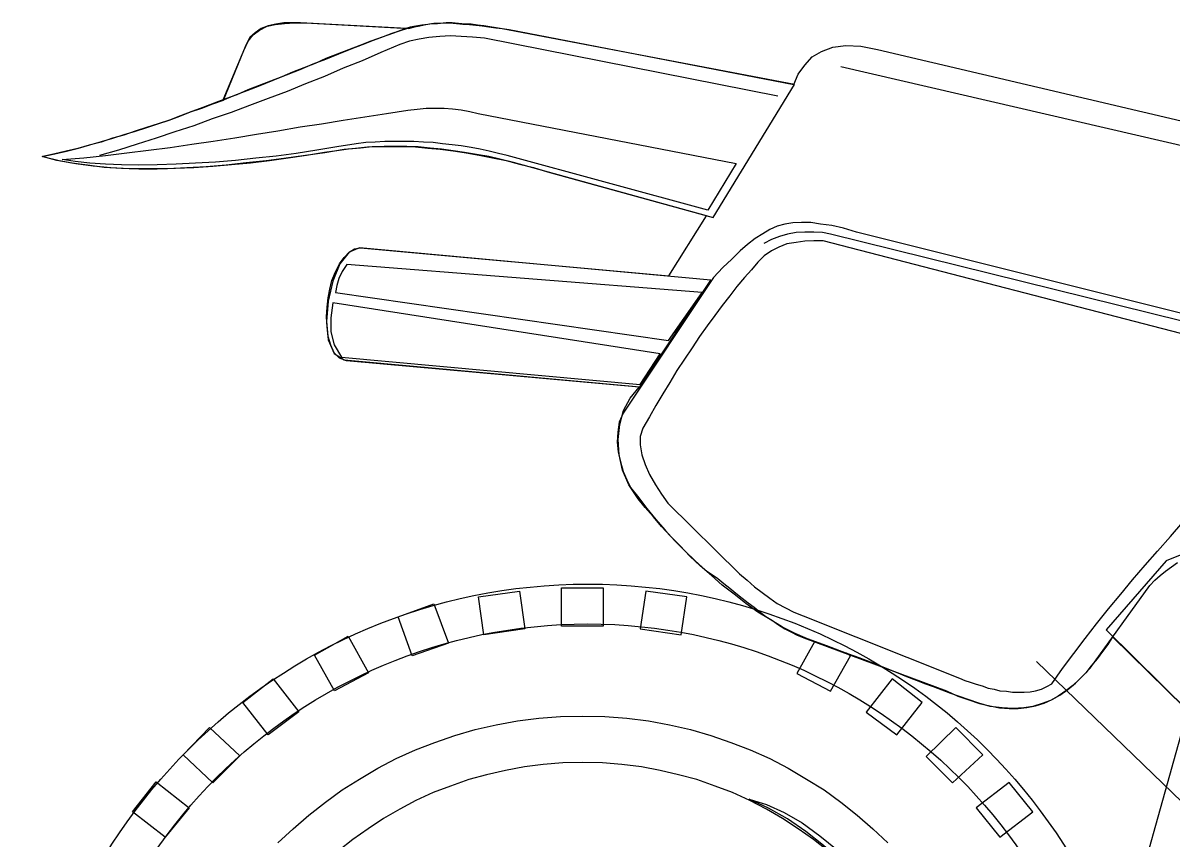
# Model space of a CAD drawing. Header units: millimetres. Extents: x -3208.02 to -3205.86, y 1770.13 to 1771.34.
# Drawn here: x -3208.021 to -3207.324, y 1770.657 to 1771.153 of the extents above; entities that cross this region are included whole.
import ezdxf

# ---------------------------------------------------------------- set-up
doc = ezdxf.new("R2010")
doc.units = ezdxf.units.MM
doc.header["$LTSCALE"] = 10
doc.layers.add('Veículos', color=2, linetype='Continuous')

msp = doc.modelspace()

# ---------------------------------------------------------------- linework, layer by layer
at = {"layer": 'Veículos'}
for points in [[(-3207.27341, 1770.69475), (-3207.36068, 1770.78039), (-3207.36363, 1770.77581), (-3207.36689, 1770.77156), (-3207.37016, 1770.76698), (-3207.37375, 1770.76274), (-3207.37701, 1770.75848), (-3207.38094, 1770.75456), (-3207.38486, 1770.75097), (-3207.38912, 1770.7477), (-3207.39368, 1770.74444), (-3207.39826, 1770.74181), (-3207.4035, 1770.73986), (-3207.40905, 1770.73822), (-3207.41461, 1770.73725), (-3207.42114, 1770.73691), (-3207.42768, 1770.73725), (-3207.43487, 1770.73822), (-3207.44174, 1770.74018), (-3207.44761, 1770.74215), (-3207.45349, 1770.7441), (-3207.45873, 1770.74607), (-3207.46395, 1770.74803), (-3207.46918, 1770.74999), (-3207.47442, 1770.75195), (-3207.47964, 1770.75392), (-3207.48552, 1770.75619), (-3207.49173, 1770.75882), (-3207.49826, 1770.76143), (-3207.50579, 1770.76437), (-3207.51429, 1770.76764), (-3207.52343, 1770.77091), (-3207.53389, 1770.77483), (-3207.54566, 1770.77907), (-3207.55317, 1770.78234), (-3207.56069, 1770.78626), (-3207.5682, 1770.79084), (-3207.57573, 1770.79542), (-3207.58292, 1770.80064), (-3207.59011, 1770.8062), (-3207.5973, 1770.81176), (-3207.60383, 1770.81763), (-3207.6107, 1770.82352), (-3207.6169, 1770.8294), (-3207.62279, 1770.83561), (-3207.62867, 1770.84149), (-3207.63422, 1770.84738), (-3207.63912, 1770.85326), (-3207.64402, 1770.85882), (-3207.64828, 1770.86405), (-3207.65384, 1770.87254), (-3207.65776, 1770.88136), (-3207.65972, 1770.89084), (-3207.66037, 1770.9), (-3207.65939, 1770.90914), (-3207.65711, 1770.91765), (-3207.65318, 1770.92516), (-3207.64763, 1770.9317), (-3207.82508, 1770.94772), (-3207.82934, 1770.94935), (-3207.8326, 1770.95262), (-3207.83456, 1770.9572), (-3207.83619, 1770.96242), (-3207.83685, 1770.9683), (-3207.83718, 1770.97451), (-3207.83685, 1770.9804), (-3207.83619, 1770.98596), (-3207.83522, 1770.99118), (-3207.83392, 1770.99641), (-3207.83163, 1771.00163), (-3207.82934, 1771.00653), (-3207.82639, 1771.01046), (-3207.82345, 1771.01372), (-3207.82018, 1771.01569), (-3207.81659, 1771.01635), (-3207.62965, 1770.99934), (-3207.60678, 1771.03563), (-3207.72377, 1771.06799), (-3207.73129, 1771.06994), (-3207.7388, 1771.07158), (-3207.74633, 1771.07289), (-3207.75352, 1771.07419), (-3207.76037, 1771.07518), (-3207.76756, 1771.07615), (-3207.77443, 1771.07681), (-3207.78162, 1771.07745), (-3207.78849, 1771.07779), (-3207.79534, 1771.07779), (-3207.80221, 1771.07779), (-3207.8094, 1771.07745), (-3207.81659, 1771.07681), (-3207.82378, 1771.07615), (-3207.83097, 1771.07518), (-3207.83848, 1771.07419), (-3207.84927, 1771.07223), (-3207.86039, 1771.0706), (-3207.87182, 1771.06897), (-3207.88325, 1771.06765), (-3207.8947, 1771.06668), (-3207.90613, 1771.0657), (-3207.91758, 1771.06471), (-3207.92868, 1771.06439), (-3207.93979, 1771.06406), (-3207.95091, 1771.06406), (-3207.96136, 1771.06439), (-3207.97183, 1771.06504), (-3207.98195, 1771.06634), (-3207.99143, 1771.06765), (-3208.00059, 1771.06929), (-3208.00941, 1771.07158), (-3208.00189, 1771.07321), (-3207.9947, 1771.07484), (-3207.98751, 1771.07681), (-3207.98066, 1771.07877), (-3207.97347, 1771.08073), (-3207.9666, 1771.08269), (-3207.95973, 1771.08498), (-3207.95287, 1771.08693), (-3207.94601, 1771.08922), (-3207.93947, 1771.09151), (-3207.9326, 1771.0938), (-3207.92607, 1771.09609), (-3207.91954, 1771.0987), (-3207.91267, 1771.10099), (-3207.90613, 1771.1036), (-3207.8996, 1771.10589), (-3207.88718, 1771.13596), (-3207.88457, 1771.14152), (-3207.88162, 1771.14544), (-3207.8777, 1771.14837), (-3207.87313, 1771.15066), (-3207.86823, 1771.15164), (-3207.86267, 1771.1523), (-3207.85646, 1771.15263), (-3207.84993, 1771.15263), (-3207.78718, 1771.14936), (-3207.78391, 1771.15034), (-3207.78064, 1771.151), (-3207.77704, 1771.15164), (-3207.77345, 1771.1523), (-3207.76985, 1771.1523), (-3207.76626, 1771.15263), (-3207.76234, 1771.15263), (-3207.75842, 1771.1523), (-3207.75449, 1771.15198), (-3207.75057, 1771.15164), (-3207.74665, 1771.15132), (-3207.74273, 1771.151), (-3207.7388, 1771.15034), (-3207.73456, 1771.14969), (-3207.73064, 1771.14936), (-3207.72639, 1771.14871), (-3207.55383, 1771.11537), (-3207.55121, 1771.12158), (-3207.54729, 1771.12714), (-3207.54271, 1771.13204), (-3207.53716, 1771.13531), (-3207.5303, 1771.13792), (-3207.52246, 1771.13891), (-3207.5133, 1771.13857), (-3207.50318, 1771.13662), (-3207.15151, 1771.05393)], [(-3207.5535, 1771.11537), (-3207.73064, 1771.14903), (-3207.73424, 1771.14969), (-3207.73815, 1771.15034), (-3207.74175, 1771.151), (-3207.74567, 1771.15132), (-3207.74959, 1771.15198), (-3207.75318, 1771.15198), (-3207.75711, 1771.1523), (-3207.76103, 1771.15263), (-3207.76463, 1771.15263), (-3207.76855, 1771.1523), (-3207.77214, 1771.1523), (-3207.77574, 1771.15164), (-3207.77933, 1771.15132), (-3207.78293, 1771.15066), (-3207.78652, 1771.15001), (-3207.78979, 1771.14903), (-3207.79666, 1771.14642), (-3207.80351, 1771.14413), (-3207.81038, 1771.14152), (-3207.81691, 1771.13891), (-3207.82378, 1771.13628), (-3207.83064, 1771.13367), (-3207.8375, 1771.13106), (-3207.84404, 1771.12812), (-3207.85091, 1771.12551), (-3207.85776, 1771.12288), (-3207.86431, 1771.11995), (-3207.87116, 1771.11733), (-3207.87803, 1771.11471), (-3207.8849, 1771.1121), (-3207.89143, 1771.10916), (-3207.89829, 1771.10655), (-3207.90516, 1771.10394), (-3207.91203, 1771.10131), (-3207.91888, 1771.09902), (-3207.92575, 1771.09641), (-3207.93228, 1771.0938), (-3207.93915, 1771.09151), (-3207.94634, 1771.08922), (-3207.9532, 1771.08693), (-3207.96006, 1771.08464), (-3207.96692, 1771.08269), (-3207.97379, 1771.0804), (-3207.98098, 1771.07844), (-3207.98785, 1771.07648), (-3207.99504, 1771.07484), (-3208.00189, 1771.07321), (-3208.00908, 1771.07158), (-3207.99928, 1771.06929), (-3207.98914, 1771.06733), (-3207.97869, 1771.06602), (-3207.96791, 1771.06504), (-3207.9568, 1771.06439), (-3207.94535, 1771.06439), (-3207.93359, 1771.06439), (-3207.92183, 1771.06504), (-3207.91006, 1771.0657), (-3207.89797, 1771.06668), (-3207.88588, 1771.06799), (-3207.87379, 1771.06929), (-3207.86168, 1771.07092), (-3207.84993, 1771.07255), (-3207.83816, 1771.07419), (-3207.82639, 1771.07615), (-3207.81954, 1771.07681), (-3207.81233, 1771.07745), (-3207.80548, 1771.07779), (-3207.79829, 1771.07779), (-3207.79076, 1771.07779), (-3207.78325, 1771.07745), (-3207.77574, 1771.07681), (-3207.76822, 1771.07615), (-3207.76037, 1771.07518), (-3207.75253, 1771.07387), (-3207.74469, 1771.07255), (-3207.73651, 1771.07092), (-3207.72835, 1771.06929), (-3207.72018, 1771.067), (-3207.71168, 1771.06504), (-3207.70319, 1771.06243), (-3207.60285, 1771.03465), (-3207.5535, 1771.11537)], [(-3207.78849, 1771.14936), (-3207.85286, 1771.15263), (-3207.8581, 1771.15263), (-3207.863, 1771.15263), (-3207.8679, 1771.15198), (-3207.87248, 1771.151), (-3207.87672, 1771.14936), (-3207.88032, 1771.14674), (-3207.88359, 1771.14381), (-3207.88588, 1771.13955), (-3207.89992, 1771.10589), (-3207.89273, 1771.10884), (-3207.88522, 1771.11177), (-3207.87738, 1771.11471), (-3207.86953, 1771.11798), (-3207.86136, 1771.12125), (-3207.8532, 1771.12452), (-3207.84535, 1771.12779), (-3207.8375, 1771.13073), (-3207.82966, 1771.13399), (-3207.82215, 1771.13694), (-3207.81528, 1771.13955), (-3207.80875, 1771.14217), (-3207.80253, 1771.14445), (-3207.79731, 1771.14642), (-3207.7924, 1771.14805), (-3207.78849, 1771.14936)], [(-3207.56363, 1771.10818), (-3207.74143, 1771.14347), (-3207.74862, 1771.14413), (-3207.75547, 1771.14445), (-3207.76201, 1771.14479), (-3207.76855, 1771.14445), (-3207.77509, 1771.14381), (-3207.78096, 1771.14282), (-3207.78685, 1771.14152), (-3207.79273, 1771.13955), (-3207.80417, 1771.13465), (-3207.81561, 1771.12975), (-3207.82705, 1771.12517), (-3207.83848, 1771.12027), (-3207.84993, 1771.11569), (-3207.86104, 1771.11113), (-3207.87248, 1771.10687), (-3207.88391, 1771.10262), (-3207.89502, 1771.09838), (-3207.90647, 1771.09446), (-3207.91758, 1771.0902), (-3207.92902, 1771.08661), (-3207.94045, 1771.08269), (-3207.9519, 1771.07909), (-3207.96333, 1771.0755), (-3207.97477, 1771.07223)], [(-3207.5254, 1771.12616), (-3207.15119, 1771.03955), (-3207.14368, 1771.03758), (-3207.13583, 1771.03563), (-3207.12799, 1771.03366), (-3207.11982, 1771.03236), (-3207.11164, 1771.03105), (-3207.10347, 1771.03039), (-3207.09498, 1771.02975), (-3207.0868, 1771.02975), (-3207.07831, 1771.02975), (-3207.07013, 1771.03039), (-3207.06197, 1771.03138), (-3207.0538, 1771.03302), (-3207.04595, 1771.03497), (-3207.03811, 1771.03758), (-3207.0306, 1771.04053), (-3207.02341, 1771.04413), (-3206.9002, 1771.13988)], [(-3207.60612, 1771.03922), (-3207.72769, 1771.07223), (-3207.73293, 1771.07354), (-3207.73848, 1771.07484), (-3207.74404, 1771.07615), (-3207.74959, 1771.07713), (-3207.75547, 1771.07811), (-3207.76103, 1771.07877), (-3207.76692, 1771.07942), (-3207.77246, 1771.08008), (-3207.77835, 1771.0804), (-3207.78423, 1771.08073), (-3207.79012, 1771.08073), (-3207.796, 1771.08073), (-3207.80188, 1771.08073), (-3207.80777, 1771.0804), (-3207.81332, 1771.08008), (-3207.8192, 1771.07942), (-3207.83097, 1771.07745), (-3207.84306, 1771.0755), (-3207.85549, 1771.07354), (-3207.86758, 1771.0719), (-3207.87999, 1771.0706), (-3207.89241, 1771.06929), (-3207.9045, 1771.06831), (-3207.91659, 1771.06765), (-3207.92836, 1771.067), (-3207.93979, 1771.06668), (-3207.95091, 1771.06634), (-3207.96136, 1771.06668), (-3207.97118, 1771.067), (-3207.98066, 1771.06765), (-3207.98948, 1771.06863), (-3207.99732, 1771.06994), (-3207.98424, 1771.07092), (-3207.97118, 1771.07223), (-3207.9581, 1771.07387), (-3207.94503, 1771.0755), (-3207.93196, 1771.07713), (-3207.91888, 1771.07909), (-3207.90581, 1771.08106), (-3207.89273, 1771.08301), (-3207.87967, 1771.0853), (-3207.8666, 1771.08727), (-3207.8532, 1771.08956), (-3207.84012, 1771.09151), (-3207.82705, 1771.0938), (-3207.81398, 1771.09576), (-3207.8009, 1771.09772), (-3207.78783, 1771.09968), (-3207.78228, 1771.10034), (-3207.77672, 1771.10099), (-3207.77116, 1771.10099), (-3207.76593, 1771.10099), (-3207.76071, 1771.10067), (-3207.75547, 1771.10001), (-3207.75025, 1771.09902), (-3207.74534, 1771.09772), (-3207.5888, 1771.06733), (-3207.60612, 1771.03922)], [(-3207.29695, 1770.97092), (-3207.51592, 1771.02583), (-3207.52375, 1771.02812), (-3207.53094, 1771.02975), (-3207.53781, 1771.03073), (-3207.54369, 1771.0317), (-3207.54925, 1771.0317), (-3207.55448, 1771.03138), (-3207.55938, 1771.03073), (-3207.56396, 1771.02942), (-3207.56854, 1771.02746), (-3207.57278, 1771.02484), (-3207.57736, 1771.0219), (-3207.58193, 1771.0183), (-3207.58651, 1771.01438), (-3207.59141, 1771.00948), (-3207.59696, 1771.00426), (-3207.60252, 1770.99837), (-3207.65743, 1770.91601), (-3207.65972, 1770.91046), (-3207.66069, 1770.90458), (-3207.66103, 1770.89837), (-3207.66037, 1770.89248), (-3207.65906, 1770.8866), (-3207.65743, 1770.88072), (-3207.65514, 1770.87549), (-3207.65285, 1770.87091), (-3207.64795, 1770.86471), (-3207.64305, 1770.85816), (-3207.63749, 1770.85163), (-3207.63193, 1770.84509), (-3207.62606, 1770.83856), (-3207.61984, 1770.83235), (-3207.61363, 1770.82647), (-3207.60742, 1770.82091), (-3207.60383, 1770.81829), (-3207.59991, 1770.81568), (-3207.59631, 1770.81273), (-3207.59272, 1770.8098), (-3207.58912, 1770.80686), (-3207.58521, 1770.80391), (-3207.58161, 1770.80098), (-3207.57802, 1770.79835), (-3207.57442, 1770.79542), (-3207.57083, 1770.7928), (-3207.56691, 1770.79019), (-3207.5633, 1770.78758), (-3207.55938, 1770.78529), (-3207.55579, 1770.78332), (-3207.55187, 1770.78136), (-3207.54795, 1770.77973), (-3207.46134, 1770.7477), (-3207.45448, 1770.74444), (-3207.44793, 1770.74215), (-3207.4414, 1770.73986), (-3207.43519, 1770.73855), (-3207.42931, 1770.73725), (-3207.42343, 1770.73691), (-3207.41788, 1770.73691), (-3207.41264, 1770.73757), (-3207.40742, 1770.73855), (-3207.40219, 1770.74018), (-3207.39728, 1770.74247), (-3207.39271, 1770.74508), (-3207.38781, 1770.74836), (-3207.38323, 1770.75227), (-3207.37898, 1770.75653), (-3207.3744, 1770.76143), (-3207.33813, 1770.81143), (-3207.33519, 1770.8147), (-3207.33192, 1770.81763), (-3207.32865, 1770.82026), (-3207.32505, 1770.82287), (-3207.32146, 1770.82548)], [(-3207.30838, 1770.96144), (-3207.53618, 1771.02059), (-3207.54174, 1771.02059), (-3207.54729, 1771.02027), (-3207.55253, 1771.01961), (-3207.55808, 1771.01864), (-3207.56298, 1771.01667), (-3207.56755, 1771.01438), (-3207.57181, 1771.01145), (-3207.57573, 1771.00752), (-3207.57965, 1771.00295), (-3207.5839, 1770.99837), (-3207.58847, 1770.99281), (-3207.59272, 1770.98725), (-3207.5973, 1770.98138), (-3207.60186, 1770.97516), (-3207.60644, 1770.96895), (-3207.61102, 1770.96242), (-3207.6156, 1770.95555), (-3207.62017, 1770.94869), (-3207.62475, 1770.94183), (-3207.62899, 1770.93464), (-3207.63325, 1770.92778), (-3207.63749, 1770.92059), (-3207.64141, 1770.91372), (-3207.64534, 1770.90686), (-3207.64697, 1770.90196), (-3207.64697, 1770.89673), (-3207.64599, 1770.89084), (-3207.64402, 1770.88496), (-3207.64141, 1770.87875), (-3207.63783, 1770.87254), (-3207.63422, 1770.86698), (-3207.6303, 1770.86143), (-3207.58684, 1770.81862), (-3207.58226, 1770.8147), (-3207.57768, 1770.81078), (-3207.57311, 1770.80718), (-3207.56854, 1770.80391), (-3207.56396, 1770.80064), (-3207.55906, 1770.79803), (-3207.55383, 1770.79542), (-3207.54827, 1770.79313), (-3207.45349, 1770.75522), (-3207.45022, 1770.75392), (-3207.44696, 1770.75293), (-3207.44337, 1770.75163), (-3207.43977, 1770.75064), (-3207.43618, 1770.74934), (-3207.43258, 1770.74868), (-3207.42899, 1770.7477), (-3207.42507, 1770.74737), (-3207.42146, 1770.74673), (-3207.41788, 1770.74673), (-3207.41428, 1770.74673), (-3207.41069, 1770.74705), (-3207.40742, 1770.7477), (-3207.40382, 1770.74868), (-3207.40055, 1770.75031), (-3207.39761, 1770.75195)], [(-3207.10381, 1770.88562), (-3207.27277, 1770.93334), (-3207.27473, 1770.93497), (-3207.27767, 1770.93889), (-3207.28126, 1770.94412), (-3207.28518, 1770.95033), (-3207.28943, 1770.95621), (-3207.29303, 1770.96144), (-3207.29629, 1770.96536), (-3207.29891, 1770.967), (-3207.5316, 1771.02451), (-3207.5365, 1771.02549), (-3207.54174, 1771.02583), (-3207.54729, 1771.02583), (-3207.55253, 1771.02549), (-3207.55775, 1771.02451), (-3207.56265, 1771.0232), (-3207.56755, 1771.02125), (-3207.57213, 1771.01896)], [(-3207.60415, 1770.99673), (-3207.81725, 1771.01635), (-3207.82345, 1771.01372), (-3207.829, 1771.00653), (-3207.83326, 1770.99608), (-3207.83619, 1770.98399), (-3207.83718, 1770.97158), (-3207.83619, 1770.96046), (-3207.8326, 1770.95228), (-3207.82639, 1770.94836), (-3207.64729, 1770.93203), (-3207.60415, 1770.99673)], [(-3207.60939, 1770.98922), (-3207.82476, 1771.00621), (-3207.8277, 1771.00197), (-3207.82966, 1770.99771), (-3207.83097, 1770.99347), (-3207.83163, 1770.98922), (-3207.62998, 1770.96013), (-3207.60939, 1770.98922)], [(-3207.63488, 1770.95196), (-3207.83326, 1770.98301), (-3207.83456, 1770.97385), (-3207.83456, 1770.96536), (-3207.8326, 1770.95752), (-3207.82803, 1770.95001), (-3207.64697, 1770.93334), (-3207.63488, 1770.95196)], [(-3207.39761, 1770.75195), (-3207.39107, 1770.76111), (-3207.3842, 1770.77025), (-3207.37735, 1770.77941), (-3207.37048, 1770.78823), (-3207.36329, 1770.79738), (-3207.35578, 1770.8062), (-3207.34859, 1770.81502), (-3207.34107, 1770.82385), (-3207.33355, 1770.83235), (-3207.32571, 1770.84117), (-3207.3182, 1770.84999)], [(-3207.28616, 1770.84346), (-3207.32832, 1770.82647), (-3207.3646, 1770.78463), (-3207.2806, 1770.70162)], [(-3207.31623, 1770.54475), (-3207.32669, 1770.5552), (-3207.33617, 1770.56566), (-3207.34369, 1770.57514), (-3207.34957, 1770.58396), (-3207.35283, 1770.59181), (-3207.35349, 1770.59834), (-3207.28518, 1770.84248)], [(-3207.74502, 1770.80457), (-3207.72018, 1770.80817), (-3207.71691, 1770.78529), (-3207.74175, 1770.78168), (-3207.74502, 1770.80457)], [(-3207.69469, 1770.81012), (-3207.66952, 1770.81012), (-3207.66952, 1770.78692), (-3207.69469, 1770.78692), (-3207.69469, 1770.81012)], [(-3207.61887, 1770.80457), (-3207.6437, 1770.80817), (-3207.64697, 1770.78529), (-3207.62213, 1770.78168), (-3207.61887, 1770.80457)], [(-3207.77214, 1770.80032), (-3207.76332, 1770.77646), (-3207.78521, 1770.76894), (-3207.79371, 1770.79248), (-3207.77214, 1770.80032)], [(-3207.57083, 1770.79248), (-3207.57017, 1770.79214), (-3207.57017, 1770.79214), (-3207.57017, 1770.79214), (-3207.57083, 1770.79248)], [(-3207.8241, 1770.78071), (-3207.81169, 1770.75848), (-3207.83228, 1770.7477), (-3207.84437, 1770.76927), (-3207.8241, 1770.78071)], [(-3207.54141, 1770.77744), (-3207.55219, 1770.75816), (-3207.5316, 1770.74737), (-3207.51951, 1770.76894), (-3207.52212, 1770.77057), (-3207.52212, 1770.77057), (-3207.54141, 1770.77744)], [(-3207.15413, 1770.52122), (-3207.40676, 1770.76535)], [(-3207.86953, 1770.75489), (-3207.85385, 1770.73496), (-3207.87248, 1770.7209), (-3207.88783, 1770.74051), (-3207.86953, 1770.75489)], [(-3207.49435, 1770.75489), (-3207.51003, 1770.73462), (-3207.49141, 1770.7209), (-3207.47605, 1770.74051), (-3207.49435, 1770.75489)], [(-3207.8666, 1770.65554), (-3207.85744, 1770.66404), (-3207.84796, 1770.67221), (-3207.83783, 1770.68005), (-3207.8277, 1770.68756), (-3207.81725, 1770.6941), (-3207.80613, 1770.70064), (-3207.79502, 1770.70652), (-3207.78325, 1770.71176), (-3207.77148, 1770.71632), (-3207.75939, 1770.72058), (-3207.74697, 1770.72417), (-3207.73424, 1770.72711), (-3207.72149, 1770.7294), (-3207.70841, 1770.73104), (-3207.69534, 1770.73201), (-3207.68194, 1770.73233), (-3207.66854, 1770.73201), (-3207.65514, 1770.73104), (-3207.64207, 1770.7294), (-3207.62932, 1770.72711), (-3207.61658, 1770.72417), (-3207.60415, 1770.72058), (-3207.59206, 1770.71632), (-3207.58029, 1770.71176), (-3207.56854, 1770.70652), (-3207.55743, 1770.70064), (-3207.54631, 1770.6941), (-3207.53552, 1770.68756), (-3207.5254, 1770.68005), (-3207.51559, 1770.67221), (-3207.50611, 1770.66404), (-3207.49696, 1770.65554)], [(-3207.9081, 1770.72548), (-3207.8898, 1770.70815), (-3207.90613, 1770.69182), (-3207.92412, 1770.70881), (-3207.9081, 1770.72548)], [(-3207.45578, 1770.72548), (-3207.47376, 1770.70783), (-3207.45775, 1770.69182), (-3207.43945, 1770.70881), (-3207.45578, 1770.72548)], [(-3207.53323, 1770.65064), (-3207.54206, 1770.6575), (-3207.55121, 1770.66404), (-3207.56069, 1770.67025), (-3207.57049, 1770.67581), (-3207.58063, 1770.68103), (-3207.59109, 1770.68593), (-3207.60154, 1770.68985), (-3207.61266, 1770.69377), (-3207.62377, 1770.69672), (-3207.63488, 1770.69933), (-3207.64631, 1770.70162), (-3207.65808, 1770.70293), (-3207.66985, 1770.70391), (-3207.68194, 1770.70423), (-3207.69403, 1770.70391), (-3207.7058, 1770.70293), (-3207.71723, 1770.70162), (-3207.72868, 1770.69933), (-3207.74012, 1770.69672), (-3207.75089, 1770.69377), (-3207.76201, 1770.68985), (-3207.77246, 1770.68593), (-3207.78293, 1770.68103), (-3207.79273, 1770.67581), (-3207.80253, 1770.67025), (-3207.81201, 1770.66404), (-3207.82117, 1770.6575), (-3207.82999, 1770.65064)], [(-3207.94045, 1770.69246), (-3207.92051, 1770.67678), (-3207.93489, 1770.6588), (-3207.95483, 1770.67416), (-3207.94045, 1770.69246)], [(-3207.42343, 1770.69214), (-3207.44337, 1770.67678), (-3207.42899, 1770.6588), (-3207.40905, 1770.67416), (-3207.42343, 1770.69214)], [(-3207.50186, 1770.61927), (-3207.50611, 1770.62449), (-3207.51559, 1770.63494), (-3207.5254, 1770.64476), (-3207.53586, 1770.6539), (-3207.54664, 1770.6624), (-3207.55775, 1770.66992), (-3207.56918, 1770.67645), (-3207.58095, 1770.68201), (-3207.57049, 1770.67874), (-3207.55972, 1770.67384), (-3207.54892, 1770.66763), (-3207.53815, 1770.65978), (-3207.52768, 1770.65129), (-3207.51722, 1770.64148), (-3207.5071, 1770.63102), (-3207.49762, 1770.61991), (-3207.49696, 1770.61927), (-3207.49696, 1770.61927), (-3207.50186, 1770.61927)]]:
    msp.add_lwpolyline(points, dxfattribs=at)
for radius in [0.34231, 0.31813]:
    msp.add_circle((-3207.67882, 1770.47005), radius, dxfattribs=at)

doc.saveas('drawing.dxf')
